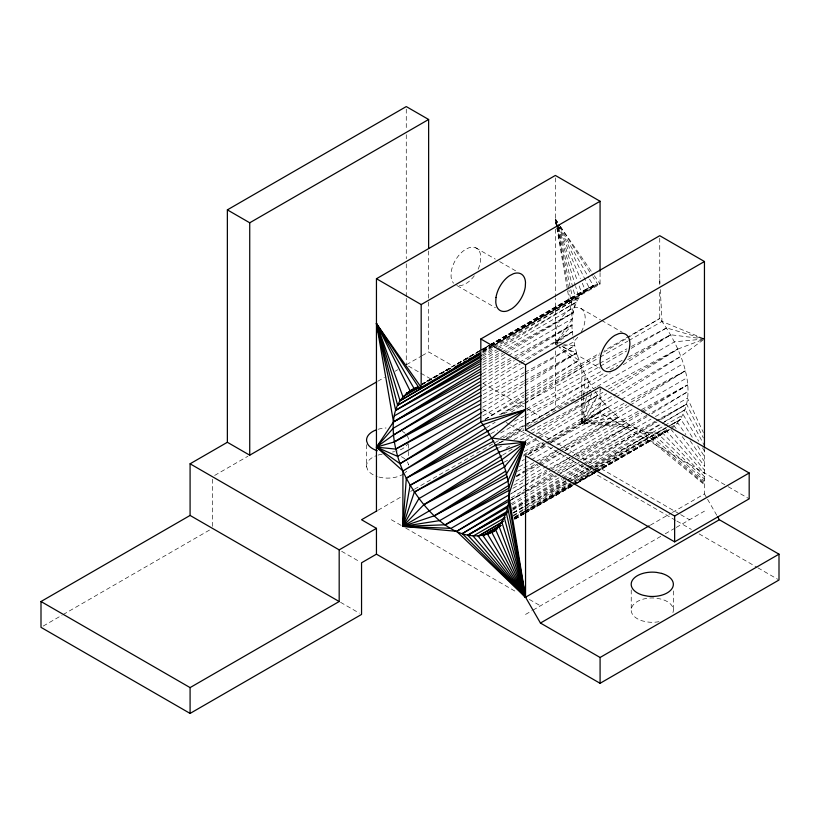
<?xml version="1.0" encoding="UTF-8"?>
<svg xmlns="http://www.w3.org/2000/svg" width="820" height="820" viewBox="0 0 820 820"><rect width="100%" height="100%" fill="white"/><g stroke="black" fill="none" stroke-linecap="round" stroke-linejoin="round"><path stroke-width="0.61" stroke-dasharray="4.1 3.07" d="M600.066 272.599L600.066 284.068L492.574 346.132M581.79 396.634L581.739 423.079L635.572 428.04C646.098 432.888 659.034 435.287 669.725 429.629M581.8 395.383L581.862 367.688L576.521 353.071L573.221 338.65M594.305 275.684L600.066 284.068C576.286 286.641 569.275 315.177 572.811 335.175M583.666 396.449L581.739 423.079L629.914 425.088L635.572 428.04L704.452 484.753M583.758 395.189L585.234 374.904L581.862 367.688L559.148 347.26M586.382 396.9L581.739 423.079L624.245 421.5L629.914 425.088L577.608 457.16M586.607 395.66L589.047 381.946L585.234 374.904M671.723 428.47C704.636 400.467 680.948 346.614 659.741 318.519L659.741 289.47M591.661 393.508L581.739 423.079L618.639 417.298L624.245 421.5M595.197 391.57L597.8 395.301L581.739 423.079L613.134 412.532L618.639 417.298L562.315 452.23M567.655 290.905L572.401 318.611L555.365 343.857L558.205 346.409M530.981 430.541L597.8 395.301L602.659 401.472L581.739 423.079L607.794 407.243L613.134 412.532M615.912 397.044L680.877 356.321L703.427 339.736M519.388 362.296L572.401 331.69L555.365 343.857L558.441 346.009M486.506 427.712L495.177 422.259M511.424 412.029L523.344 404.516M524.431 403.84L581.862 367.688M496.756 444.419L502.158 441.016M506.483 438.29L523.775 427.394M524.861 426.718L610.244 372.905M623.22 364.736L670.77 334.765L704.452 338.988M502.67 455.131L514.56 447.658M525.374 440.852L531.862 436.773M536.188 434.057L597.8 395.301M482.324 412.111L523.467 386.322M524.544 385.646L576.521 353.071L560.931 346.276M485.009 419.42L523.877 394.994M524.954 394.307L578.941 360.39L559.466 346.727M526.799 444.009L536.516 437.911M537.602 437.224L606.697 393.805M611.023 391.089L677.966 349.023L703.304 339.418M523.877 454.721L543.373 442.513M547.698 439.797L614.826 397.72M522.094 460.85L524.267 459.497M529.689 456.104L548.129 444.563M549.216 443.886L607.794 407.243L602.659 401.472M516.344 475.969L523.918 471.254M525.005 470.577L535.829 463.843M540.154 461.158L557.477 450.375M558.563 449.708L628.919 405.931M630.006 405.264L685.212 370.917L628.704 400.918M515.739 481.125L523.324 476.42M524.4 475.754L539.57 466.344M540.646 465.668L561.228 452.906M482.273 387.491L520.28 363.957M521.366 363.291L572.401 331.69M482.806 379.988L514.386 360.534M515.472 359.867L572.114 324.986L555.365 343.857L557.764 344.103M524.041 485.624L508.789 495.013L549.646 471.418M525.128 484.948L546.909 471.541M551.265 468.855L569.787 457.457M574.143 454.772L641.67 413.188M642.767 412.521L687.416 385.021L640.236 410.307M511.147 497.924L552.547 472.535M553.633 471.869L573.252 459.835M509.609 500.723L523.806 492.031M524.903 491.364L553.305 473.97M557.682 471.295L575.158 460.594M576.255 459.928L647.267 416.457M651.644 413.782L687.693 391.714L647.943 414.674M482.816 367.596L504.597 354.342M505.684 353.676L573.221 312.615L568.936 290.167M511.321 503.726L523.314 496.428M524.4 495.762L557.098 475.846M558.184 475.18L578.899 462.562M583.256 459.907L635.572 428.04M512.49 508.144L523.396 501.553M524.482 500.887L561.567 478.47M562.653 477.804L583.379 465.278M584.465 464.612L641.178 430.315L704.452 483.892M512.859 508.994L523.785 502.393M524.882 501.737L562.028 479.31M563.125 478.644L583.881 466.119M588.258 463.474L657.097 421.91M661.463 419.276L686.596 404.106L703.334 437.921M499.564 414.807L523.703 400.293M524.8 399.637L599.399 354.793M603.786 352.149L626.828 338.301M627.925 337.645L659.741 318.519L604.524 350.396M482.273 358.473L496.52 349.935M497.617 349.279L576.521 301.996L573.047 288.394M513.156 512.756L566.856 480.581M567.952 479.925L587.673 468.107M588.77 467.441L661.104 424.104M662.201 423.448L685.212 409.662L704.452 445.68M482.232 354.978L493.22 348.438M494.316 347.793L578.941 297.476L575.63 286.457M513.433 515.278L525.538 508.072M526.635 507.416L570.628 481.227M571.735 480.571L592.634 468.138M593.731 467.482L652.023 432.786L704.452 481.094M482.683 352.026L491.498 346.829M492.594 346.173L581.862 293.539L578.869 285.135M515.052 516.815L523.867 511.608M524.964 510.962L571.232 483.646M572.329 483L593.26 470.649M594.356 469.993L657.148 432.929L704.452 479.085M514.478 517.369L523.293 512.162M524.4 511.516L570.679 484.22M575.086 481.627L593.823 470.577M594.92 469.932L666.547 427.691M670.955 425.088L680.877 419.235L692.326 437.347M421.828 384.529L452.835 366.55M457.263 363.988L479.413 351.144M480.52 350.499L489.376 345.363M490.483 344.728L589.047 287.584L559.291 227.099M515.083 518.957L523.929 513.832M525.036 513.187L572.585 485.614M577.003 483.052L595.802 472.146M596.909 471.51L666.568 431.105L704.452 473.622M214.666 475.436L247.896 456.248M377.835 381.228L384.457 377.405M395.199 371.204L397.71 369.748M406.546 364.654L420.906 356.362M422.013 355.726L428.634 351.903L452.988 365.966M479.71 350.704L422.279 383.862L488.925 345.579M480.817 350.068L488.546 345.599M489.653 344.964L589.047 287.584M421.787 384.59L452.988 366.581M457.13 364.193L478.111 352.077M482.529 349.525L489.437 345.548M490.544 344.902L593.249 285.606L589.457 278.964M482.467 350.919L490.678 346.183M491.303 345.825L597.8 284.335L592.932 276.842M482.683 351.841L491.477 346.768M482.857 352.948L492.799 347.208M493.906 346.573L578.941 297.476M482.652 356.198L493.691 349.822M498.109 347.27L576.521 301.996M482.939 359.98L498.406 351.052M499.503 350.417L574.605 307.059L557.262 227.775M482.662 364.9L502.547 353.42M503.644 352.784L573.221 312.615L501.768 351.954M482.939 370.261L507.242 356.239M508.338 355.593L572.401 318.611M43.214 626.07L62.012 615.215M63.119 614.569L210.238 529.638M482.662 376.636L512.48 359.416M513.587 358.781L572.114 324.986L514.816 356.075M482.939 383.34L518.281 362.932M482.662 390.935L523.529 367.339M482.939 398.725L523.806 375.13M524.903 374.494L574.605 345.804L563.781 344.707M482.652 407.263L523.508 383.678M524.615 383.032L576.521 353.071L524.534 380.675M482.857 415.863L523.724 392.267M524.831 391.632L578.941 360.39M485.255 419.266L523.908 396.941M525.005 396.306L600.107 352.948M501.235 414.233L523.97 401.103M524.431 400.836L599.061 357.745M600.168 357.11L627.782 341.171M628.889 340.536L662.017 321.409L703.273 338.496M526.317 408.913L599.205 366.837M600.312 366.202L626.808 350.898M631.226 348.346L666.568 327.938L703.232 338.629M500.692 432.96L523.888 419.573M524.984 418.928L604.514 373.028M610.039 369.84L617.768 365.371M627.7 359.631L670.77 334.765L627.823 357.397M378.112 510.183L401.851 496.479M410.687 491.375L414.008 489.458M414.551 489.14L498.488 440.688M503.459 437.818L526.102 424.75M526.645 424.422L555.365 407.847L555.365 350.253M499.38 442.974L503.408 440.637M504.505 440.002L523.672 428.942M527.701 426.615L564.15 405.572M565.246 404.936L578.5 397.29M581.103 395.783L596.171 387.081M597.278 386.445L674.583 341.817L703.211 339.101M506.135 448.222L511.659 445.034M520.495 439.94L529.976 434.456M531.083 433.821L603.971 391.745M608.389 389.192L677.966 349.023L605.498 387.214M526.46 445.465L538.607 438.454M539.519 437.941L612.407 395.855M613.514 395.219L680.877 356.321M523.16 456.104L545.249 443.343M545.946 442.943L620.351 399.986M621.457 399.35L683.296 363.649M527.742 454.516L546.376 443.753M547.473 443.128L600.086 412.747L727.094 486.065M519.265 466.723L523.98 464.007M524.79 463.536L530.304 460.348M531.411 459.712L552.69 447.433M556.811 445.045L626.685 404.711M631.103 402.159L685.212 370.917M516.518 476.256L537.5 464.14M538.022 463.843L559.004 451.728M560.101 451.092L633.583 408.667M638.001 406.115L686.596 378.061M513.802 485.266L523.97 479.392M524.851 478.88L543.619 468.046M543.855 467.912L565.943 455.161M567.04 454.526L687.416 385.021M550.394 470.998L646.836 415.309M511.823 499.482L524.031 492.441M525.077 491.826L554.955 474.585M556.001 473.97L575.937 462.47M580.293 459.948L650.977 419.143M655.395 416.591L687.416 398.1L703.386 432.611M511.967 504.915L559.588 477.424M560.562 476.861L582.651 464.11M583.748 463.474L656.779 421.316M657.876 420.68L686.596 404.106L656.348 420.619M512.93 509.128L563.852 479.72M564.836 479.157L585.941 466.969M586.925 466.406L659.813 424.329M664.231 421.777L685.212 409.662M513.228 512.91L567.337 481.668M568.096 481.237L589.426 468.917M590.185 468.486L683.296 414.715L698.681 441.242M513.012 516.159L524.052 509.784M524.626 509.445L592.522 470.249M593.096 469.911L666.516 427.527M667.623 426.892L680.877 419.235L667.47 426.738M514.027 517.82L523.97 512.08M524.452 511.793L571.458 484.661M572.565 484.025L594.654 471.274M595.135 470.987L669.13 428.276M670.227 427.63L677.966 423.171L685.838 434.569M514.171 519.101L572.985 485.153M577.116 482.754L669.058 429.68M515.062 519.039L523.888 513.935M524.995 513.299L572.483 485.881M576.901 483.328L595.679 472.494M596.786 471.859L669.673 429.772L596.519 471.818M650.342 525.169L671.324 513.053M672.431 512.418L704.452 493.927L704.452 448.991M525.548 614.436L531.934 610.746M533 610.131L660.828 536.331M665.245 533.779L675.188 528.039M676.295 527.403L704.452 511.137M490.042 344.943L593.249 285.606M514.519 518.947L523.385 513.853M524.492 513.217L573.252 485.194M574.359 484.558L595.412 472.453M422.126 384.467L452.148 367.35M465.483 359.744L469.932 357.212M483.277 349.607L489.95 345.804M491.057 345.169L597.8 284.335L495.546 344.123M421.88 384.662L451.871 367.575M482.98 349.853L489.642 346.06M490.76 345.425L581.862 293.539M514.242 517.922L572.063 484.968M573.17 484.333L595.412 471.664M596.519 471.029L666.568 431.105M483.328 351.052L491.098 346.645M514.601 517.605L523.498 512.541M524.605 511.905L572.38 484.702M573.487 484.066L595.709 471.418M596.816 470.782L669.028 429.649M513.33 513.012L523.375 507.385M524.492 506.76L568.055 482.375M569.172 481.75L590.4 469.87M594.869 467.379L666.352 427.363M512.438 510.368L523.611 504.156M524.728 503.541L566.046 480.571M567.163 479.956L588.37 468.158M589.488 467.533L652.023 432.786M482.785 362.399L500.651 352.569M509.63 500.784L555.55 475.692M560.029 473.242L579.074 462.839M583.553 460.399L655.231 421.234M482.242 373.756L510.327 358.514M512.859 488.32L546.622 470.075M547.75 469.47L570.259 457.314M571.386 456.699L629.914 425.088M516.672 476.543L523.416 472.925M524.534 472.33L538.012 465.104M539.14 464.499L560.48 453.06M564.98 450.651L639.118 410.912M483.328 394.471L523.898 372.844M525.025 372.239L574.605 345.804M517.44 471.367L618.639 417.298M482.713 402.876L523.406 381.279M528.121 454.331L546.202 444.737M550.722 442.328L624.184 403.327M503.921 462.285L508.431 459.897M524.236 451.512L542.307 441.939M546.817 439.551L607.794 407.243M503.49 413.946L523.877 403.194M525.005 402.599L598.62 363.772M599.758 363.178L626.931 348.848M631.461 346.46L666.568 327.938M527.219 410.389L601.829 371.091M606.349 368.713L622.175 360.369M490.913 433.636L497.689 430.069M514.601 421.162L523.621 416.406M524.749 415.812L589.047 381.946L593.249 388.772M500.559 437.603L590.984 389.961M500.2 442.718L503.603 440.924M508.133 438.536L523.98 430.182M574.933 403.327L600.968 389.602M499.277 447.269L501.543 446.07M513.996 439.499L526.45 432.929M561.321 342.124L555.365 343.857L555.365 298.029M538.74 433.688L540.452 433.667L679.606 514.007M580.816 308.412L600.455 319.749M601.542 320.374L622.267 332.336M475.651 247.753L495.29 259.099M499.657 261.611L517.112 271.686M457.252 285.698L495.434 307.746M561.915 346.183L600.096 368.231M728.201 486.711L749.183 498.827M482.888 383.217L526.061 408.145M527.168 408.79L540.452 416.457M680.713 514.653L689.548 519.747M408.493 366.089L431.791 379.537M482.816 409.006L495.013 416.047M506.114 422.454L509.435 424.37M510.552 425.016L675.834 520.444M676.941 521.079L691.362 529.412M699.132 533.892L756.809 567.194M757.926 567.84L777.893 579.361M391.365 519.747L401.308 525.487M405.715 528.039L517.266 592.44M529.412 599.451L540.452 605.826M341.663 551.306L359.334 561.515M340.566 602.321L359.334 613.155M646.683 431.894L704.452 482.683M662.017 432.376L704.452 476.604M670.77 429.137L704.452 470.106M674.583 426.492L676.121 428.522M682.24 436.64L704.452 466.067M690.132 440.791L704.452 461.516M556.657 226.668L555.365 219.104L559.691 225.397M560.409 226.443L593.577 274.638M556.79 226.586L555.365 219.104L559.537 225.52M560.234 226.586L592.235 275.776M697.717 445.875L704.452 456.525M702.535 447.874L704.452 451.195M704.452 493.927L706.942 498.232M707.557 499.308L716.875 515.442M556.985 226.535L555.365 219.104L559.148 225.756M559.783 226.863L588.832 277.847M557.262 226.525L555.365 219.104L558.727 225.951M557.569 226.453L555.365 219.104L580.334 278.564M582.292 283.228L585.234 290.229M407.54 436.107L408.657 439.223M407.54 461.926L408.657 465.042L408.657 461.352M366.612 444.727L366.612 466.857L367.739 469.973A21.084 12.177 0 0 0 377.272 476.553M555.365 219.104L557.928 226.31M558.358 227.509L577.157 280.327M557.938 227.683L575.261 285.227M557.569 227.765L572.729 287.154M557.026 227.837L568.701 288.927M556.872 227.919L567.44 289.644M659.741 279.374L660.018 284.468M660.295 289.562L662.017 321.409M673.322 590.953L673.322 609.403M659.741 238.2L659.741 284.417M631.226 589.959L631.226 610.859M600.086 388.147L600.086 412.747M555.365 177.93L555.365 224.198M555.365 229.292L555.365 296.758M428.634 251.022L428.634 300.817M428.634 302.098L428.634 351.903M408.657 444.132L408.657 450.282M408.657 451.512L408.657 456.432M406.269 109.132L406.269 129.591M406.269 134.705L406.269 258.71M406.269 263.814L406.269 297.055M406.269 298.337L406.269 364.808M212.452 479.228L212.452 527.096M406.638 471.233A21.084 12.177 0 0 1 405.275 472.617M403.614 473.888A21.084 12.177 0 0 1 378.491 476.922M366.612 466.857A21.084 12.177 0 0 1 375.755 455.889M378.133 455.09A21.084 12.177 0 0 1 382.786 454.106M401.39 456.719A21.084 12.177 0 0 1 405.059 459.097M478.152 269.175A21.084 12.177 -60 0 0 480.551 261.19L480.776 256.568A21.084 12.177 -60 0 0 468.702 247.886L464.817 249.874A21.084 12.177 -60 0 0 451.266 271.635L451.041 276.258A21.084 12.177 -60 0 0 453.573 283.207M474.288 275.817A21.084 12.177 -60 0 1 467 282.951L463.115 284.94A21.084 12.177 -60 0 1 456.166 285.073M408.35 442.39A21.084 12.177 0 0 1 397.136 450.99M394.604 451.615A21.084 12.177 0 0 1 392.483 451.974M378.133 429.26A21.084 12.177 0 0 1 386.056 427.989M402.405 431.433A21.084 12.177 0 0 1 405.059 433.267M581.349 331.792A21.084 12.177 -60 0 0 584.67 322.813L585.183 318.058A21.084 12.177 -60 0 0 574.133 307.808L570.269 309.447A21.084 12.177 -60 0 0 555.868 330.521L555.365 335.277A21.084 12.177 -60 0 0 559.732 344.923M577.731 337.276A21.084 12.177 -60 0 1 570.269 343.887L566.415 345.527A21.084 12.177 -60 0 1 562.817 345.876M658.942 621.683A21.084 12.177 0 0 1 648.046 622.052L642.839 621.017A21.084 12.177 0 0 1 632.343 606.154A21.084 12.177 0 0 1 656.502 598.2L661.699 599.246A21.084 12.177 0 0 1 672.933 612.571"/><path stroke-width="1.23" d="M376.452 511.137L376.452 278.728L555.365 175.439L600.076 201.259L421.183 304.558L421.162 387.358C380.244 395.927 392.442 451.769 406.32 478.193C421.798 507.611 457.98 551.06 495.177 530.519L491.867 532.426L525.548 597.216L540.452 623.046L600.086 657.476L779 554.176L779 580.006L600.086 683.296L376.452 554.176L361.548 562.786L361.548 614.436L190.086 713.42L41 627.351L41 601.521L190.086 515.442L339.183 601.521L339.183 549.871L190.086 463.802L190.086 515.442M600.066 271.328L600.076 201.259M491.867 532.426C526.255 505.12 502.158 449.965 480.838 421.808L480.827 338.988L659.741 235.699L704.452 261.518L704.452 447.884M480.838 421.808L525.548 409.703L491.867 438.064L410.133 485.235L402.825 526.368L456.668 531.339L508.574 501.368L525.548 597.216L649.235 525.804M491.867 438.064L525.548 442.277L508.789 495.013L525.548 597.216L456.668 531.339L508.964 499.257M496.059 444.881L414.336 492.061L402.825 526.368L451 528.377L508.431 495.229M508.513 488.32L525.548 442.277L495.68 445.106M507.682 481.36L525.548 442.277L499.052 452.312M506.309 474.206L525.548 442.277L501.963 459.62M480.633 368.918L393.487 421.91L376.452 447.146L402.948 470.977L402.825 526.368L445.332 524.79L508.359 490.749M504.392 466.939L525.548 442.277M480.622 381.331L393.487 434.979L376.452 447.146L400.037 463.679L480.653 417.134M485.419 428.399L406.32 478.193L402.825 526.368L439.725 520.587L508.195 481.063M501.594 455.817L423.755 504.771L402.825 526.368L434.231 515.821L507.313 476.779M400.037 463.679L481.237 412.788M480.684 422.126L402.948 470.977L483.564 424.432M505.827 471.029L434.231 515.821L506.012 474.38M509.24 485.153L445.332 524.79L508.287 488.453M481.186 388.157L394.317 441.939L376.452 447.146L397.608 456.361L480.438 408.544M704.452 261.518L525.548 364.808L525.548 429.957L600.086 386.917L749.183 472.996L749.183 498.827L674.634 541.856L525.548 455.787L525.548 597.216L462.275 533.605L509.138 505.058M507.037 511.444L467.769 535.193L525.548 597.216L507.682 507.395M481.176 359.129L395.691 410.348L376.452 323.633L421.162 387.358L480.489 353.112M418.897 387.624L376.452 323.633L397.608 405.295L481.135 355.634M506.309 512.951L525.548 597.216L478.234 536.218L503.541 521.161M414.336 388.905L376.452 323.633L400.037 400.765L480.479 353.328M500.733 525.261L483.103 535.665L525.548 597.216L504.392 518.004M406.32 393.518L417.37 387.142L406.32 393.518L415.186 388.383M190.086 463.802L227.365 442.277L227.365 209.869L406.269 106.579L428.634 119.484L428.634 248.46M227.365 209.869L249.731 222.784L428.634 119.484M227.365 442.277L249.731 455.192L376.728 381.864M410.133 390.873L414.551 388.321L410.133 390.873L376.452 323.633L393.487 421.91L481.114 374.361M419.512 387.265L402.948 396.829L376.452 323.633M400.037 400.765L480.653 354.219M397.608 405.295L480.438 357.469M480.735 361.251L395.691 410.348L480.551 363.629M394.317 415.904L480.458 366.171M393.487 421.91L480.735 371.542M480.448 377.907L393.2 428.276L376.452 447.146L395.691 449.093L480.458 404.086M393.487 434.979L480.735 384.611M480.458 392.206L394.317 441.939L481.084 395.67M395.691 449.093L480.735 399.996M488.054 431.012L406.32 478.193L489.786 434.231M377.005 510.819L361.548 519.747L376.452 528.357L376.452 554.176M499.513 452.045L418.897 498.591L402.825 526.368L505.089 466.539M339.183 549.871L376.452 528.357M502.168 459.497L423.755 504.771L502.793 462.88M41 601.521L190.086 687.601L339.183 601.521M462.275 533.605L507.549 507.467M507.529 512.233L467.769 535.193L506.852 513.463M505.14 517.584L473.119 536.075L525.548 597.216L501.963 522.535M478.234 536.218L502.537 522.196M500.774 525.466L483.103 535.665L500.897 525.528M497.596 528.664L487.664 534.394L525.548 597.216L499.052 526.46M525.548 429.957L674.634 516.036L749.183 472.996M540.452 623.046L719.365 519.747L779 554.176M454.444 367.452L461.106 363.67M463.331 362.409L465.555 361.148M468.886 359.252L471.1 357.991M473.324 356.731L479.987 352.948M487.664 431.238L525.548 409.703L483.103 424.698M410.133 485.235L493.783 441.17M414.336 492.061L498.14 447.863M376.452 278.728L421.183 304.558M480.827 338.988L525.548 364.808M717.5 516.518L719.365 519.747M495.68 529.781L525.548 597.216M674.634 516.036L674.634 541.856M600.086 657.476L600.086 683.296M249.731 222.784L249.731 455.192M190.086 687.601L190.086 713.42M377.272 450.733A21.084 12.177 0 0 1 367.739 444.153L366.612 441.037A21.084 12.177 0 0 1 375.755 430.069M495.987 297.465L495.772 302.078A21.084 12.177 -60 0 0 507.836 310.76L511.721 308.781A21.084 12.177 -60 0 0 525.282 287.01L525.507 282.398A21.084 12.177 -60 0 0 513.433 273.716L509.548 275.694A21.084 12.177 -60 0 0 495.987 297.465M600.599 356.351L600.086 361.097A21.084 12.177 -60 0 0 611.146 371.347L615 369.707A21.084 12.177 -60 0 0 629.401 348.633L629.914 343.887A21.084 12.177 -60 0 0 618.854 333.637L615 335.277A21.084 12.177 -60 0 0 600.599 356.351M661.699 573.416L656.502 572.38A21.084 12.177 0 0 0 632.343 580.334A21.084 12.177 0 0 0 642.839 595.197L648.046 596.232A21.084 12.177 0 0 0 672.205 588.278A21.084 12.177 0 0 0 661.699 573.416"/></g></svg>
